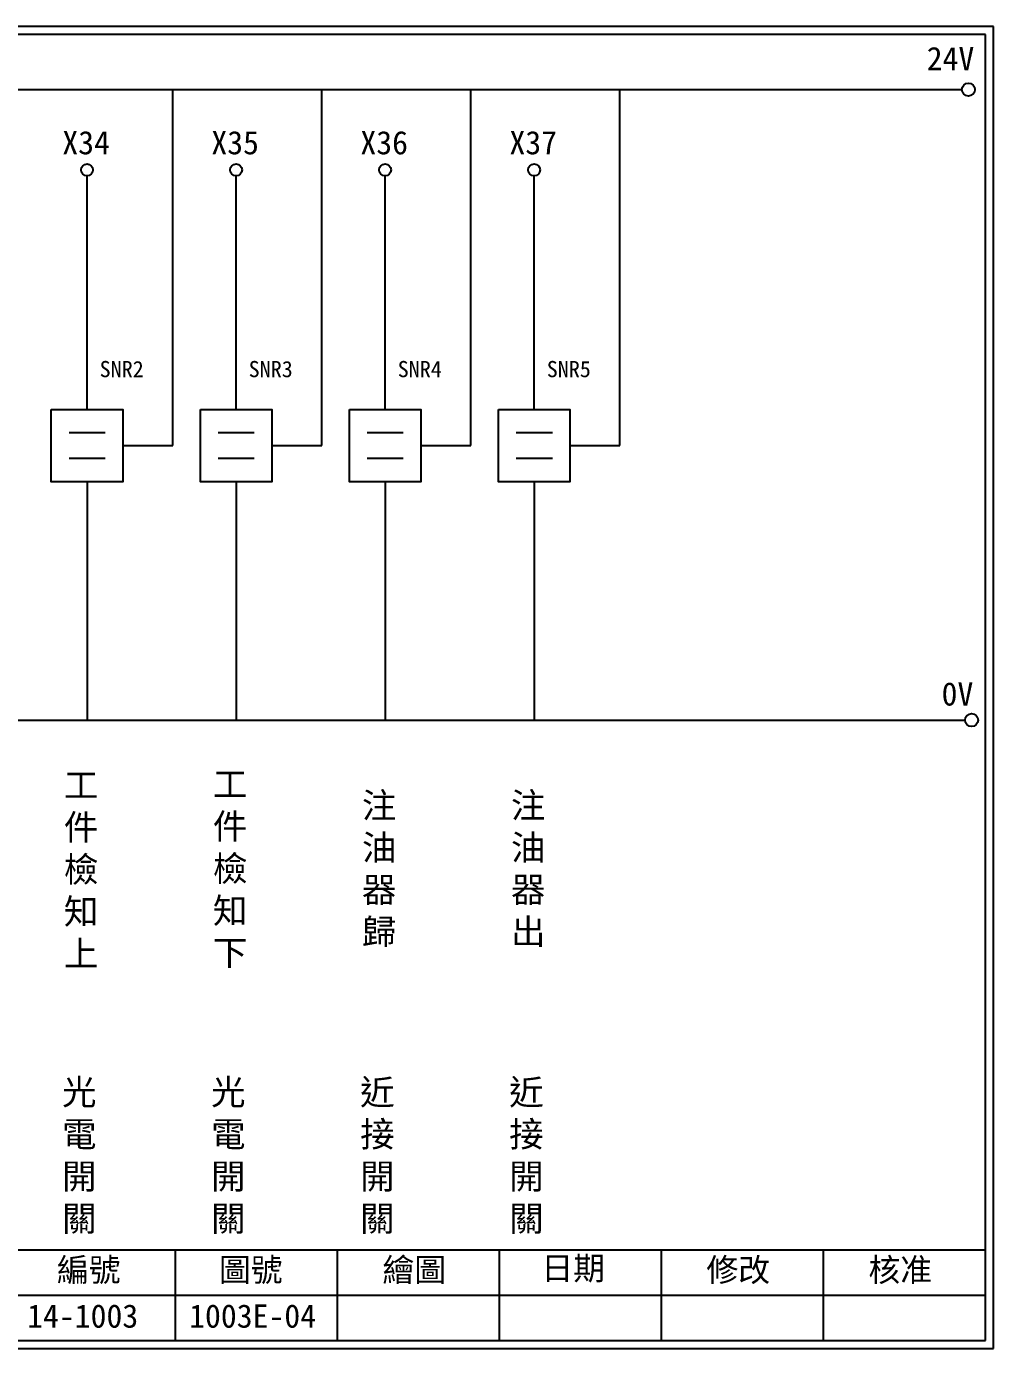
# Model space of a CAD drawing. Extents: x 325 to 612, y 3 to 207.
# Drawn here: x 463.1 to 612.3, y 3 to 207 of the extents above; entities that cross this region are included whole.
import ezdxf

# ---------------------------------------------------------------- set-up
doc = ezdxf.new("R2010")
doc.units = 0
doc.layers.get('0').update_dxf_attribs({"linetype": 'CONTINUOUS'})
doc.layers.add('圖框層', color=7, linetype='CONTINUOUS')
doc.layers.add('標尺寸層', color=3, linetype='CONTINUOUS')
doc.styles.add('CNS', font='romanc.shx', dxfattribs={"bigfont": 'chineset.shx'})
doc.styles.add('STSL', font='kaiu.ttf')

msp = doc.modelspace()

# ---------------------------------------------------------------- linework, layer by layer
for p, q in [((485.65, 142.31), (485.65, 197.22)), ((508.65, 142.31), (508.65, 197.22)), ((531.65, 142.31), (531.65, 197.22)), ((554.65, 142.31), (554.65, 197.22)), ((472.42, 147.89), (472.42, 183.91)), ((495.42, 147.89), (495.42, 183.91)), ((518.42, 147.89), (518.42, 183.91)), ((541.42, 147.89), (541.42, 183.91)), ((477.93, 142.31), (485.65, 142.31)), ((500.93, 142.31), (508.65, 142.31)), ((523.93, 142.31), (531.65, 142.31)), ((546.93, 142.31), (554.65, 142.31)), ((472.42, 136.73), (472.42, 99.96)), ((495.42, 136.73), (495.42, 99.96)), ((518.42, 136.73), (518.42, 99.96)), ((541.42, 136.73), (541.42, 99.96))]:
    msp.add_line(p, q)
for points in [[(466.91, 147.89), (477.93, 147.89), (477.93, 136.73), (466.91, 136.73)], [(489.91, 147.89), (500.93, 147.89), (500.93, 136.73), (489.91, 136.73)], [(512.91, 147.89), (523.93, 147.89), (523.93, 136.73), (512.91, 136.73)], [(535.91, 147.89), (546.93, 147.89), (546.93, 136.73), (535.91, 136.73)]]:
    msp.add_lwpolyline(points, close=True)
for centre in [(608.44, 197.22), (608.92, 99.96)]:
    msp.add_circle(centre, 1)
at = {"layer": '圖框層', "color": 7}
for p, q in [((612.32, 206.97), (325.32, 206.97)), ((612.32, 3), (612.32, 206.97)), ((611.07, 205.72), (326.57, 205.72)), ((611.07, 4.25), (611.07, 205.72)), ((326.57, 18.25), (611.07, 18.25)), ((486.07, 4.25), (486.07, 18.25)), ((511.07, 4.25), (511.07, 18.25)), ((536.07, 4.25), (536.07, 18.25)), ((561.07, 4.25), (561.07, 18.25)), ((586.07, 4.25), (586.07, 18.25)), ((461.07, 11.25), (611.07, 11.25)), ((326.57, 4.25), (611.07, 4.25)), ((325.32, 3), (612.32, 3))]:
    msp.add_line(p, q, dxfattribs=at)
at = {"layer": '標尺寸層', "color": 7}
for p, q in [((329.84, 197.22), (607.44, 197.22)), ((469.66, 144.34), (475.23, 144.34)), ((492.66, 144.34), (498.23, 144.34)), ((515.66, 144.34), (521.23, 144.34)), ((538.66, 144.34), (544.23, 144.34)), ((469.66, 140.37), (475.23, 140.37)), ((492.66, 140.37), (498.23, 140.37)), ((515.66, 140.37), (521.23, 140.37)), ((538.66, 140.37), (544.23, 140.37)), ((330.05, 99.96), (607.92, 99.96))]:
    msp.add_line(p, q, dxfattribs=at)
for centre in [(472.42, 184.83), (495.42, 184.83), (518.42, 184.83), (541.42, 184.83)]:
    msp.add_circle(centre, 0.92, dxfattribs=at)

# ---------------------------------------------------------------- texts
at = {"layer": '圖框層', "color": 4, "style": 'STSL'}
for s, height, p in [('24V', 3.6, (602, 200.22)), ('X34', 3.6, (468.61, 187.24)), ('X35', 3.6, (491.61, 187.24)), ('X36', 3.6, (514.61, 187.24)), ('X37', 3.6, (537.61, 187.24)), ('SNR2', 2.5, (474.37, 152.86)), ('SNR3', 2.5, (497.37, 152.86)), ('SNR4', 2.5, (520.37, 152.86)), ('SNR5', 2.5, (543.37, 152.86)), ('0V', 3.6, (604.3, 102.2)), ('編號', 3.6, (467.78, 13.34)), ('圖號', 3.6, (492.78, 13.34)), ('繪圖', 3.6, (518.01, 13.34)), ('日期', 3.6, (542.54, 13.59)), ('修改', 3.6, (568.01, 13.34)), ('核准', 3.6, (593.01, 13.34)), ('14-1003', 3.6, (463.18, 6.22)), ('1003E-04', 3.6, (488.18, 6.22))]:
    msp.add_text(s, height=height, dxfattribs=at).set_placement(p)
at = {"layer": '標尺寸層', "color": 7, "char_height": 3.9, "width": 4.9608, "attachment_point": 5, "style": 'CNS'}
for s, insert in [('{\\fDFKai-SB|b0|i0|c136|p65;工件檢知上}', (471.51, 76.85)), ('{\\fDFKai-SB|b0|i0|c136|p65;工件檢知下}', (494.51, 76.85)), ('{\\fDFKai-SB|b0|i0|c136|p65;注油器歸}', (517.51, 76.85)), ('{\\fDFKai-SB|b0|i0|c136|p65;注油器出}', (540.51, 76.85)), ('{\\fDFKai-SB|b0|i0|c136|p65;光電開關}', (471.23, 32.6)), ('{\\fDFKai-SB|b0|i0|c136|p65;光電開關}', (494.23, 32.6)), ('{\\fDFKai-SB|b0|i0|c136|p65;近接開關}', (517.23, 32.6)), ('{\\fDFKai-SB|b0|i0|c136|p65;近接開關}', (540.23, 32.6))]:
    msp.add_mtext(s, dxfattribs=dict(at, insert=insert))

doc.saveas('drawing.dxf')
